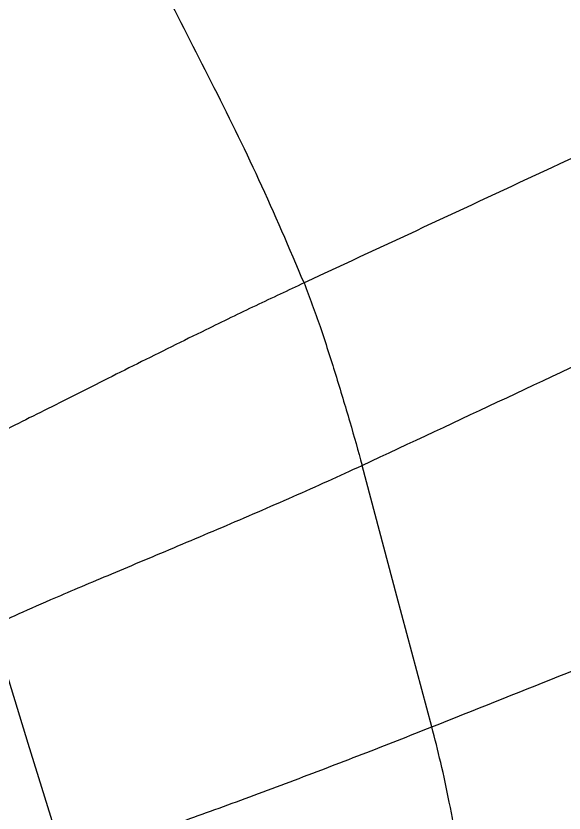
# Model space of a CAD drawing. Extents: x 939 to 1039, y 781 to 934.
# Drawn here: x 1009.881 to 1012.743, y 850.666 to 854.829 of the extents above; entities that cross this region are included whole.
import ezdxf

# ---------------------------------------------------------------- set-up
doc = ezdxf.new("R2010")
doc.units = 0
doc.header["$MEASUREMENT"] = 0
doc.layers.add('1', color=4, linetype='Continuous')

# ---------------------------------------------------------------- blocks, each defined once
blk = doc.blocks.new('Envoy')
at = {"layer": '1', "color": 3, "linetype": 'Continuous', "lineweight": 25, "flags": 128}
for points in [[(73.3984, 51.9421), (73.2165, 52.6248), (73.0346, 53.3075)], [(71.1011, 52.4675), (71.2898, 51.8567), (71.4786, 51.2459)]]:
    blk.add_lwpolyline(points, dxfattribs=at)
at = {"layer": '1', "color": 3, "linetype": 'Continuous', "lineweight": 25}
for points, knots in [([(72.7313, 54.2603), (72.6546, 54.4406), (72.5038, 54.7955), (72.2499, 55.3062), (71.9953, 55.8054), (71.7358, 56.3022), (71.459, 56.7972), (71.1405, 57.3175), (70.7769, 57.8541), (70.3661, 58.4011), (69.9334, 58.9277), (69.4813, 59.4351), (68.9719, 59.965), (68.3999, 60.5123), (67.7586, 61.0704), (67.0871, 61.5964), (66.4626, 62.03), (65.8981, 62.3808), (65.4073, 62.6611), (64.9138, 62.9264), (64.4154, 63.1865), (63.9031, 63.4437), (63.5459, 63.5943), (63.3647, 63.6707)], [0, 0, 0, 0, 0.043075, 0.084792, 0.125367, 0.166341, 0.208133, 0.250178, 0.300543, 0.350671, 0.400588, 0.450369, 0.50006, 0.562146, 0.624384, 0.686899, 0.749638, 0.791506, 0.833112, 0.873998, 0.914771, 0.956766, 1, 1, 1, 1]), ([(80.8862, 58.1967), (80.429, 57.9622), (79.5143, 57.493), (78.1412, 56.8169), (76.7729, 56.1564), (75.4129, 55.5116), (74.063, 54.8791), (73.1752, 54.4666), (72.7313, 54.2603)], [0, 0, 0, 0, 0.166547, 0.333119, 0.499773, 0.666476, 0.833212, 1, 1, 1, 1]), ([(73.0346, 53.3075), (73.5377, 53.5429), (74.5437, 54.0136), (76.0689, 54.7384), (77.6021, 55.4789), (79.1416, 56.236), (80.1682, 56.7596), (80.6814, 57.0213)], [0, 0, 0, 0, 0.200139, 0.400207, 0.600232, 0.800139, 1, 1, 1, 1]), ([(72.7313, 54.2603), (72.6479, 54.2212), (72.4812, 54.143), (72.2472, 54.0294), (72.0394, 53.927), (71.8607, 53.8381), (71.685, 53.75), (71.5149, 53.6645), (71.353, 53.5831), (71.2011, 53.507), (71.0607, 53.4376), (70.9313, 53.3747), (70.854, 53.3386), (70.815, 53.3205)], [0, 0, 0, 0, 0.123653, 0.247288, 0.330237, 0.413208, 0.496079, 0.578974, 0.662236, 0.746, 0.830087, 0.914395, 1, 1, 1, 1]), ([(72.7313, 54.2603), (72.7599, 54.1844), (72.8194, 54.0265), (72.8957, 53.7828), (72.9697, 53.5411), (73.0135, 53.3833), (73.0346, 53.3075)], [0, 0, 0, 0, 0.240042, 0.499821, 0.759737, 1, 1, 1, 1]), ([(73.3984, 51.9421), (73.8408, 52.1181), (74.726, 52.4703), (76.0684, 53.0022), (77.4196, 53.5361), (78.3274, 53.8935), (78.7812, 54.0721)], [0, 0, 0, 0, 0.249875, 0.499869, 0.749942, 1, 1, 1, 1]), ([(71.1011, 52.4675), (71.1536, 52.4922), (71.2584, 52.5414), (71.4341, 52.6175), (71.6066, 52.6909), (71.7674, 52.7585), (71.9386, 52.8303), (72.118, 52.9057), (72.3027, 52.9839), (72.4895, 53.0639), (72.6751, 53.1448), (72.8583, 53.2262), (72.9755, 53.2803), (73.0346, 53.3075)], [0, 0, 0, 0, 0.1242647, 0.2479451, 0.3305932, 0.4130593, 0.495467, 0.5782131, 0.6615143, 0.7453653, 0.8295926, 0.9141364, 1, 1, 1, 1]), ([(73.5935, 50.6897), (74.1224, 50.9042), (75.1804, 51.3333), (76.7779, 51.9799), (77.8493, 52.4128), (78.385, 52.6292)], [0, 0, 0, 0, 0.333191, 0.66658, 1, 1, 1, 1]), ([(71.4786, 51.2459), (71.5061, 51.2537), (71.5609, 51.2691), (71.6715, 51.3038), (71.801, 51.3466), (71.9488, 51.3972), (72.1116, 51.4546), (72.2862, 51.5175), (72.4693, 51.5847), (72.6573, 51.6549), (72.8469, 51.7268), (73.0352, 51.7993), (73.2205, 51.8715), (73.3392, 51.9186), (73.3984, 51.9421)], [0, 0, 0, 0, 0.087207, 0.17353, 0.259096, 0.344095, 0.428362, 0.511959, 0.595056, 0.677438, 0.759004, 0.83984, 0.920189, 1, 1, 1, 1]), ([(73.5935, 50.6897), (73.5901, 50.7553), (73.583, 50.8929), (73.5616, 51.1059), (73.5309, 51.3273), (73.4917, 51.5457), (73.4477, 51.7507), (73.4143, 51.8803), (73.3984, 51.9421)], [0, 0, 0, 0, 0.153787, 0.322377, 0.499461, 0.676815, 0.845947, 1, 1, 1, 1])]:
    blk.add_open_spline(points, degree=3, knots=knots, dxfattribs=at)

msp = doc.modelspace()

# ---------------------------------------------------------------- block references
at = {"layer": '1'}
msp.add_blockref('Envoy', (938.6538, 799.1744), dxfattribs=at)

doc.saveas('drawing.dxf')
